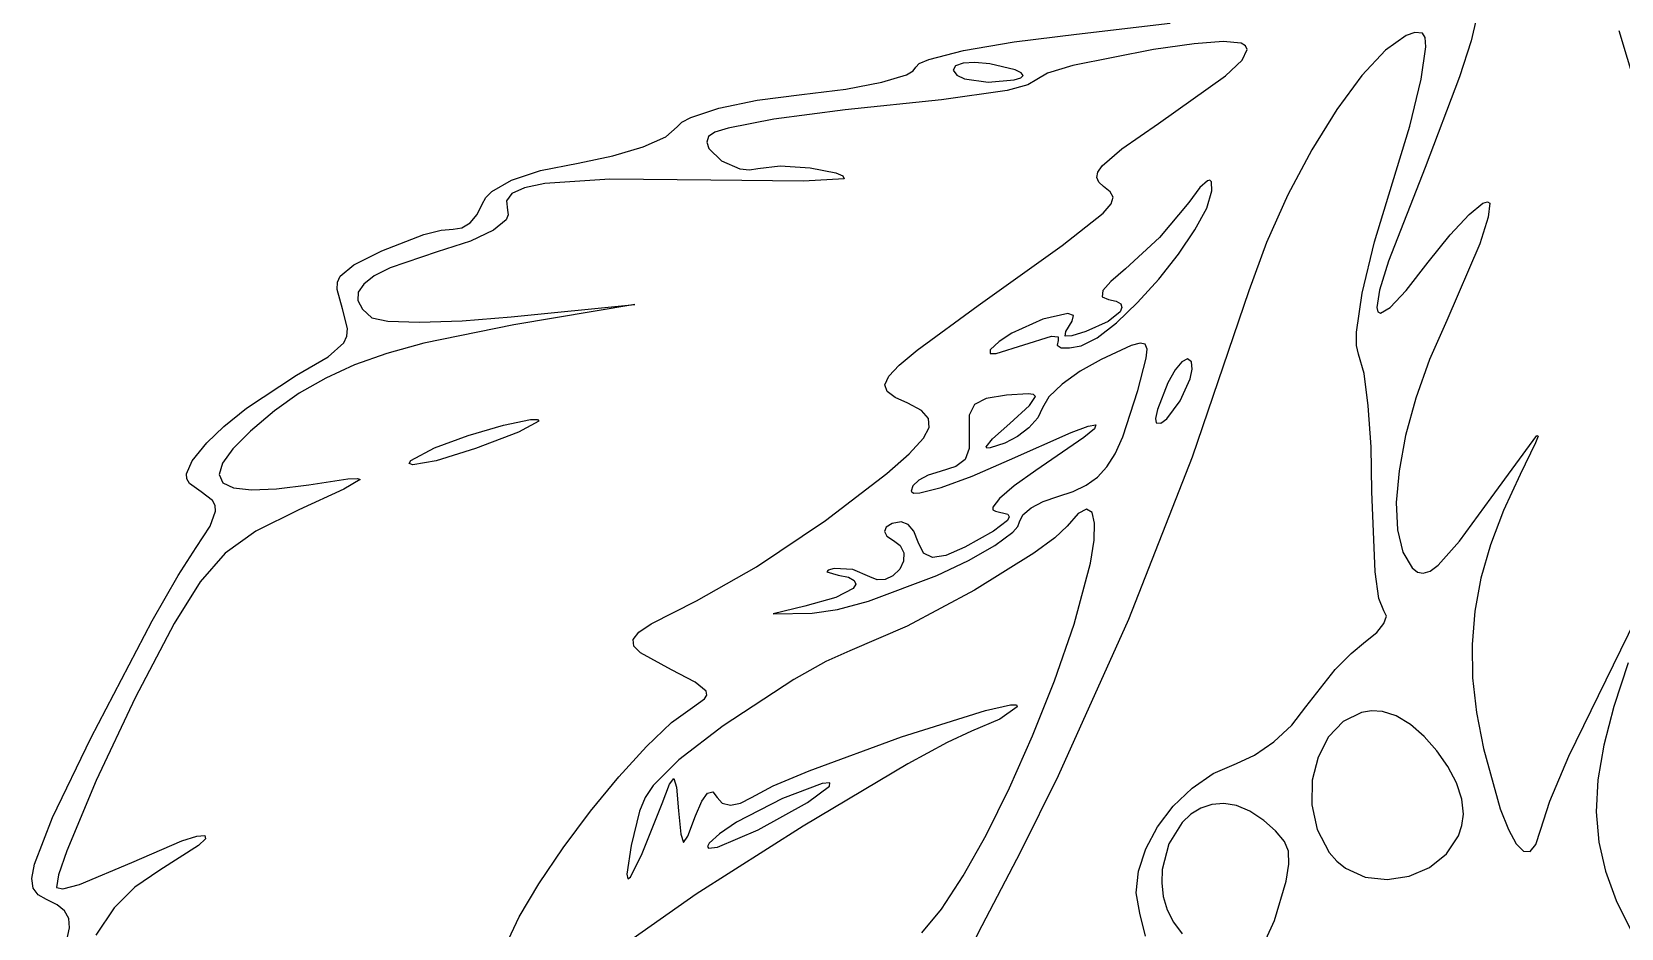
# Model space of a CAD drawing. Extents: x 9 to 1857, y 16 to 982.
# Drawn here: x 195.9 to 307.9, y 503.2 to 566.4 of the extents above; entities that cross this region are included whole.
import ezdxf

# ---------------------------------------------------------------- set-up
doc = ezdxf.new("R2010")
doc.units = 0

msp = doc.modelspace()

# ---------------------------------------------------------------- linework, layer by layer
at = {"layer": 'Layer 1'}
for p, q in [((269.52471, 566.21778), (276.129616, 566.997694)), ((297.72958, 567.36045), (297.343096, 565.741643)), ((261.559665, 565.059486), (265.151456, 565.680215)), ((265.151456, 565.680215), (269.52471, 566.21778)), ((279.878144, 565.69285), (277.819534, 565.540475)), ((281.128161, 565.568554), (279.878144, 565.69285)), ((292.755924, 566.127989), (291.300693, 565.088883)), ((293.378582, 566.323434), (292.755924, 566.127989)), ((293.91541, 566.27926), (293.378582, 566.323434)), ((294.105319, 565.98722), (293.91541, 566.27926)), ((294.149456, 565.321963), (294.105319, 565.98722)), ((297.343096, 565.741643), (296.529037, 563.215508)), ((308.958681, 562.547473), (307.78155, 566.435356)), ((259.120721, 564.432437), (261.559665, 565.059486)), ((274.95059, 565.13671), (269.275931, 563.995564)), ((277.819534, 565.540475), (274.95059, 565.13671)), ((281.450492, 565.394754), (281.128161, 565.568554)), ((281.20938, 564.388822), (281.571326, 565.142305)), ((281.571326, 565.142305), (281.450492, 565.394754)), ((291.300693, 565.088883), (289.644862, 563.303222)), ((293.832567, 563.032244), (294.149456, 565.321963)), ((257.551481, 563.35344), (258.0297, 563.620076)), ((258.0297, 563.620076), (258.20601, 563.87591)), ((258.20601, 563.87591), (258.449625, 564.140556)), ((258.449625, 564.140556), (259.120721, 564.432437)), ((261.003034, 563.982557), (260.85029, 563.66942)), ((260.85029, 563.66942), (261.093299, 563.325503)), ((261.537505, 564.170007), (261.003034, 563.982557)), ((262.369546, 564.217309), (261.537505, 564.170007)), ((263.415, 564.11), (262.369546, 564.217309)), ((265.204018, 563.697764), (263.415, 564.11)), ((263.415, 564.11), (263.415, 564.11)), ((265.642479, 563.496714), (265.204018, 563.697764)), ((265.777796, 563.308922), (265.642479, 563.496714)), ((267.479933, 563.451903), (266.73748, 563.01884)), ((269.275931, 563.995564), (267.479933, 563.451903)), ((280.044063, 563.282823), (281.20938, 564.388822)), ((250.18452, 561.96558), (253.277531, 562.335595)), ((253.277531, 562.335595), (255.82092, 562.819109)), ((255.82092, 562.819109), (257.551481, 563.35344)), ((261.093299, 563.325503), (261.636381, 563.054249)), ((261.636381, 563.054249), (263.30091, 562.83852)), ((263.30091, 562.83852), (265.141654, 563.00275)), ((266.112488, 562.638957), (264.636312, 562.240082)), ((265.141654, 563.00275), (265.610633, 563.141798)), ((265.610633, 563.141798), (265.777796, 563.308922)), ((266.73748, 563.01884), (266.112488, 562.638957)), ((275.31028, 559.91215), (280.044063, 563.282823)), ((289.644862, 563.303222), (287.883576, 560.912285)), ((293.029045, 559.730982), (293.832567, 563.032244)), ((296.529037, 563.215508), (294.09521, 556.82415)), ((244.322524, 561.000406), (247.030903, 561.565582)), ((247.030903, 561.565582), (250.18452, 561.96558)), ((260.013, 561.57489), (253.226891, 560.88838)), ((264.636312, 562.240082), (260.013, 561.57489)), ((241.725657, 560.007341), (242.347785, 560.34521)), ((242.347785, 560.34521), (244.322524, 561.000406)), ((248.1973, 560.226346), (244.974984, 559.596736)), ((253.226891, 560.88838), (248.1973, 560.226346)), ((287.883576, 560.912285), (286.111983, 558.057351)), ((239.000101, 558.275314), (240.585421, 558.985056)), ((240.585421, 558.985056), (241.39509, 559.67515)), ((241.39509, 559.67515), (241.725657, 560.007341)), ((243.6107, 559.0075), (243.484346, 558.596617)), ((244.057416, 559.296575), (243.6107, 559.0075)), ((244.974984, 559.596736), (244.057416, 559.296575)), ((272.732117, 558.129211), (275.31028, 559.91215)), ((291.80319, 555.73906), (293.029045, 559.730982)), ((236.868063, 557.629409), (239.000101, 558.275314)), ((243.484346, 558.596617), (243.630057, 558.149451)), ((243.630057, 558.149451), (244.513527, 557.292252)), ((271.343002, 556.926492), (272.732117, 558.129211)), ((286.111983, 558.057351), (284.425226, 554.8797)), ((231.757087, 556.592634), (234.41824, 557.13083)), ((234.41824, 557.13083), (236.868063, 557.629409)), ((244.513527, 557.292252), (245.812809, 556.727873)), ((245.812809, 556.727873), (246.478284, 556.64673)), ((246.478284, 556.64673), (247.0796, 556.74828)), ((247.0796, 556.74828), (248.641381, 556.922067)), ((248.641381, 556.922067), (250.770464, 556.785455)), ((250.770464, 556.785455), (252.572574, 556.446606)), ((271.040176, 556.480508), (271.343002, 556.926492)), ((294.09521, 556.82415), (291.526247, 550.215006)), ((228.327366, 555.126772), (229.710657, 555.917717)), ((229.710657, 555.917717), (231.757087, 556.592634)), ((232.065057, 555.694771), (230.64028, 555.390524)), ((236.646928, 555.999563), (232.065057, 555.694771)), ((243.75717, 555.93178), (236.646928, 555.999563)), ((250.288969, 555.848369), (243.75717, 555.93178)), ((253.15344, 556.01368), (250.288969, 555.848369)), ((252.572574, 556.446606), (253.071555, 556.235142)), ((253.071555, 556.235142), (253.15344, 556.01368)), ((270.969617, 556.104928), (271.040176, 556.480508)), ((271.10966, 555.77487), (270.969617, 556.104928)), ((271.43864, 555.46545), (271.10966, 555.77487)), ((278.761323, 555.881822), (278.225168, 555.395815)), ((278.935023, 555.914482), (278.761323, 555.881822)), ((279.045713, 555.806864), (278.935023, 555.914482)), ((279.07778, 555.17066), (279.045713, 555.806864)), ((290.534638, 551.574323), (291.80319, 555.73906)), ((227.65563, 554.24049), (227.899528, 554.694255)), ((227.899528, 554.694255), (228.327366, 555.126772)), ((229.749218, 554.978569), (229.359079, 554.454053)), ((229.359079, 554.454053), (229.43707, 553.81212)), ((230.64028, 555.390524), (229.749218, 554.978569)), ((271.896486, 555.095191), (271.43864, 555.46545)), ((272.112109, 554.724864), (271.896486, 555.095191)), ((271.983624, 554.257657), (272.112109, 554.724864)), ((278.225168, 555.395815), (277.43781, 554.34912)), ((278.707467, 553.953723), (279.0778, 555.17066)), ((279.0778, 555.17066), (279.07778, 555.17066)), ((284.425226, 554.8797), (282.918454, 551.52061)), ((226.796224, 552.923853), (227.300986, 553.504032)), ((227.300986, 553.504032), (227.65563, 554.24049)), ((229.482001, 553.470324), (229.330838, 553.117593)), ((229.43707, 553.81212), (229.482001, 553.470324)), ((268.514658, 551.306634), (271.409145, 553.596757)), ((271.409145, 553.596757), (271.983624, 554.257657)), ((277.43781, 554.34912), (275.37793, 551.880347)), ((277.88198, 552.420132), (278.707467, 553.953723)), ((295.860152, 552.075021), (297.194156, 553.506561)), ((297.194156, 553.506561), (298.17309, 554.292894)), ((298.554275, 553.322058), (297.949509, 551.440254)), ((298.17309, 554.292894), (298.484892, 554.401426)), ((298.484892, 554.401426), (298.65451, 554.29744)), ((298.65451, 554.29744), (298.554275, 553.322058)), ((223.539699, 552.081456), (224.767223, 552.392499)), ((224.767223, 552.392499), (225.60543, 552.46532)), ((225.60543, 552.46532), (226.208614, 552.558199)), ((226.208614, 552.558199), (226.796224, 552.923853)), ((228.452037, 552.386315), (226.824283, 551.632275)), ((229.330838, 553.117593), (228.452037, 552.386315)), ((276.717146, 550.707041), (277.88198, 552.420132)), ((220.57672, 550.94433), (223.539699, 552.081456)), ((226.824283, 551.632275), (224.47119, 550.86946)), ((262.61356, 547.08), (268.514658, 551.306634)), ((275.37793, 551.880347), (272.99366, 549.67829)), ((282.918454, 551.52061), (281.68681, 548.12136)), ((289.671015, 547.959683), (290.534638, 551.574323)), ((294.31352, 550.13485), (295.860152, 552.075021)), ((297.949509, 551.440254), (295.62411, 546.04104)), ((217.6394, 549.158684), (218.616693, 549.963458)), ((218.616693, 549.963458), (220.57672, 550.94433)), ((224.47119, 550.86946), (221.158343, 549.736104)), ((275.328773, 548.951599), (276.717146, 550.707041)), ((291.526247, 550.215006), (290.896894, 548.16783)), ((292.754067, 548.145315), (294.31352, 550.13485)), ((217.454279, 548.72646), (217.6394, 549.158684)), ((220.051334, 549.17034), (219.306427, 548.600957)), ((221.158343, 549.736104), (220.051334, 549.17034)), ((272.99366, 549.67829), (271.941238, 548.790582)), ((273.832668, 547.290958), (275.328773, 548.951599)), ((217.436842, 548.223212), (217.454279, 548.72646)), ((217.80102, 546.85025), (217.436842, 548.223212)), ((218.920494, 548.024787), (218.890405, 547.438657)), ((219.306427, 548.600957), (218.920494, 548.024787)), ((271.390045, 548.13308), (271.340917, 547.707298)), ((271.340917, 547.707298), (271.79469, 547.51475)), ((271.941238, 548.790582), (271.390045, 548.13308)), ((281.68681, 548.12136), (277.691835, 536.393751)), ((289.276007, 545.216831), (289.671015, 547.959683)), ((290.896894, 548.16783), (290.704696, 546.94655)), ((291.63298, 546.944569), (292.754067, 548.145315)), ((218.158627, 545.459108), (217.80102, 546.85025)), ((218.890405, 547.438657), (219.21303, 546.839398)), ((219.21303, 546.839398), (219.88524, 546.22384)), ((229.70333, 546.27894), (238.41905, 547.14817)), ((238.41905, 547.14817), (229.88487, 545.71624)), ((258.312988, 543.94207), (262.61356, 547.08)), ((272.605956, 546.647394), (271.757102, 545.957422)), ((271.79469, 547.51475), (272.338031, 547.399745)), ((272.338031, 547.399745), (272.647182, 547.206781)), ((272.344641, 545.862271), (273.832668, 547.290958)), ((272.732903, 546.950962), (272.605956, 546.647394)), ((272.647182, 547.206781), (272.732903, 546.950962)), ((290.704696, 546.94655), (290.772626, 546.642722)), ((290.772626, 546.642722), (290.949958, 546.541888)), ((290.949958, 546.541888), (291.63298, 546.944569)), ((219.88524, 546.22384), (221.000997, 545.976318)), ((221.000997, 545.976318), (223.224032, 545.9042)), ((223.224032, 545.9042), (226.232195, 546.005677)), ((229.88487, 545.71624), (223.530468, 544.436954)), ((226.232195, 546.005677), (229.70333, 546.27894)), ((267.152954, 546.114031), (264.985145, 545.142316)), ((268.913181, 546.513273), (267.152954, 546.114031)), ((268.772553, 545.258383), (269.21689, 545.97394)), ((269.312659, 546.38381), (268.913181, 546.513273)), ((269.21689, 545.97394), (269.312659, 546.38381)), ((271.757102, 545.957422), (270.18671, 545.2577)), ((270.980499, 544.802688), (272.344641, 545.862271)), ((295.62411, 546.04104), (294.415625, 543.285258)), ((216.792434, 543.477659), (217.904524, 544.453971)), ((217.904524, 544.453971), (218.123431, 544.930613)), ((218.123431, 544.930613), (218.158627, 545.459108)), ((223.530468, 544.436954), (220.942123, 543.713672)), ((264.07619, 544.556188), (263.45869, 543.96423)), ((264.985145, 545.142316), (264.07619, 544.556188)), ((265.8149, 544.31154), (267.77207, 544.91441)), ((267.77207, 544.91441), (268.230033, 544.881153)), ((268.23503, 544.61164), (268.176979, 544.289857)), ((268.230033, 544.881153), (268.23503, 544.61164)), ((268.745666, 544.930335), (268.772553, 545.258383)), ((269.196847, 544.945029), (268.745666, 544.930335)), ((270.18671, 545.2577), (269.196847, 544.945029)), ((269.85605, 544.24936), (270.980499, 544.802688)), ((274.011892, 544.427823), (273.393663, 544.257324)), ((274.373641, 544.353124), (274.011892, 544.427823)), ((274.509367, 544.007493), (274.373641, 544.353124)), ((289.274135, 544.272855), (289.276007, 545.216831)), ((214.57608, 542.17299), (216.792434, 543.477659)), ((220.942123, 543.713672), (218.661099, 542.900229)), ((257.044176, 542.889889), (258.312988, 543.94207)), ((263.45869, 543.96423), (263.438869, 543.713046)), ((263.438869, 543.713046), (263.876505, 543.6948)), ((263.876505, 543.6948), (265.8149, 544.31154)), ((268.176979, 544.289857), (268.463255, 544.114292)), ((268.463255, 544.114292), (269.040673, 544.096832)), ((269.040673, 544.096832), (269.85605, 544.24936)), ((271.26593, 543.28367), (269.792351, 542.459752)), ((273.393663, 544.257324), (271.26593, 543.28367)), ((273.86498, 541.08766), (274.449527, 543.365195)), ((274.449527, 543.365195), (274.509367, 544.007493)), ((277.357943, 543.330877), (276.954691, 543.12426)), ((277.6314, 543.1144), (277.357943, 543.330877)), ((289.4133, 543.66746), (289.274135, 544.272855)), ((289.793201, 542.292223), (289.4133, 543.66746)), ((294.415625, 543.285258), (293.446027, 540.554143)), ((211.04827, 539.845157), (214.57608, 542.17299)), ((218.661099, 542.900229), (216.623459, 541.970822)), ((256.300492, 542.095812), (257.044176, 542.889889)), ((269.792351, 542.459752), (268.523021, 541.541102)), ((276.475962, 542.543063), (275.97607, 541.6358)), ((276.954691, 543.12426), (276.475962, 542.543063)), ((277.5353, 541.925665), (277.683203, 542.607798)), ((277.683203, 542.607798), (277.6314, 543.1144)), ((277.6314, 543.1144), (277.6314, 543.1144)), ((290.095695, 540.004754), (289.793201, 542.292223)), ((216.623459, 541.970822), (214.765265, 540.89965)), ((256.035047, 541.495027), (256.300492, 542.095812)), ((256.20095, 541.022719), (256.035047, 541.495027)), ((256.751311, 540.614074), (256.20095, 541.022719)), ((268.523021, 541.541102), (267.59336, 540.639796)), ((272.808574, 537.825718), (273.86505, 541.08762)), ((273.86505, 541.08762), (273.86498, 541.08766)), ((275.97607, 541.6358), (275.240166, 539.751939)), ((276.83273, 540.36798), (277.5353, 541.925665)), ((214.765265, 540.89965), (213.022581, 539.66091)), ((257.63924, 540.20428), (256.751311, 540.614074)), ((258.602955, 539.691473), (257.63924, 540.20428)), ((262.340854, 540.098164), (261.976402, 539.356033)), ((263.175126, 540.525682), (262.340854, 540.098164)), ((264.59965, 540.7561), (263.175126, 540.525682)), ((266.119985, 540.859002), (264.59965, 540.7561)), ((264.82862, 538.77762), (266.216117, 540.028352)), ((266.508644, 540.810632), (266.119985, 540.859002)), ((266.216117, 540.028352), (266.65269, 540.669283)), ((266.65269, 540.669283), (266.508644, 540.810632)), ((267.13879, 539.86791), (266.799657, 539.169549)), ((267.59336, 540.639796), (267.13879, 539.86791)), ((275.908392, 539.107693), (276.83273, 540.36798)), ((290.290181, 537.123373), (290.095695, 540.004754)), ((293.446027, 540.554143), (292.72504, 537.917393)), ((209.456281, 538.565776), (211.04827, 539.845157)), ((213.022581, 539.66091), (211.33147, 538.2288)), ((229.147791, 538.65168), (231.055136, 539.047815)), ((231.64899, 538.92674), (230.207969, 538.170993)), ((231.055136, 539.047815), (231.561645, 539.06352)), ((231.561645, 539.06352), (231.64899, 538.92674)), ((259.099675, 539.129241), (258.602955, 539.691473)), ((259.143725, 538.485644), (259.099675, 539.129241)), ((261.976402, 539.356033), (261.96134, 538.18178)), ((263.615565, 537.682163), (264.82862, 538.77762)), ((266.799657, 539.169549), (266.184305, 538.468452)), ((275.240166, 539.751939), (275.099635, 539.11732)), ((275.099635, 539.11732), (275.14699, 538.81115)), ((275.14699, 538.81115), (275.48328, 538.797307)), ((275.48328, 538.797307), (275.908392, 539.107693)), ((208.25543, 537.41747), (209.456281, 538.565776)), ((211.33147, 538.2288), (210.092184, 536.984641)), ((224.29796, 537.04966), (226.653288, 537.923805)), ((226.653288, 537.923805), (229.147791, 538.65168)), ((230.207969, 538.170993), (227.19062, 537.00078)), ((257.746442, 536.639451), (258.74943, 537.72874)), ((258.74943, 537.72874), (259.143725, 538.485644)), ((261.96134, 538.18178), (261.962046, 537.018993)), ((263.162324, 537.124561), (263.615565, 537.682163)), ((265.380148, 537.846125), (264.4746, 537.38407)), ((264.81031, 536.21658), (269.15193, 538.147737)), ((266.184305, 538.468452), (265.380148, 537.846125)), ((270.054206, 537.77635), (266.66355, 535.45377)), ((269.15193, 538.147737), (270.345556, 538.585982)), ((270.793651, 538.40154), (270.054206, 537.77635)), ((270.345556, 538.585982), (270.891781, 538.671)), ((270.891781, 538.671), (270.793651, 538.40154)), ((272.266373, 536.643448), (272.808574, 537.825718)), ((292.72504, 537.917393), (292.262385, 535.444706)), ((298.74365, 533.52259), (301.979629, 537.931413)), ((302.059176, 537.88184), (301.878666, 537.396997)), ((301.979629, 537.931413), (302.059176, 537.88184)), ((207.221789, 536.145702), (208.25543, 537.41747)), ((210.092184, 536.984641), (209.350657, 535.963513)), ((222.630514, 536.172171), (224.29796, 537.04966)), ((227.19062, 537.00076), (224.403921, 536.1422)), ((227.19062, 537.00078), (227.19062, 537.00076)), ((256.164278, 535.240984), (257.746442, 536.639451)), ((261.962046, 537.018993), (261.678224, 536.240745)), ((263.215892, 537.028796), (263.162324, 537.124561)), ((263.453725, 537.045102), (263.215892, 537.028796)), ((264.4746, 537.38407), (263.453725, 537.045102)), ((271.674857, 535.707532), (272.266373, 536.643448)), ((290.34606, 533.9664), (290.290181, 537.123373)), ((301.878666, 537.396997), (300.80092, 535.17238)), ((206.81876, 535.228235), (207.221789, 536.145702)), ((209.350657, 535.963513), (209.108253, 535.16416)), ((222.496655, 535.948017), (222.630514, 536.172171)), ((222.77486, 535.867844), (222.496655, 535.948017)), ((224.403921, 536.1422), (222.77486, 535.867844)), ((259.93734, 535.39822), (259.089819, 535.137335)), ((261.02996, 535.737124), (259.93734, 535.39822)), ((261.678224, 536.240745), (261.02996, 535.737124)), ((262.172501, 535.066895), (264.81031, 536.21658)), ((266.66355, 535.45377), (265.149395, 534.386701)), ((271.004025, 534.978397), (271.674857, 535.707532)), ((277.691835, 536.393751), (273.197026, 524.96751)), ((292.262385, 535.444706), (292.067786, 533.20578)), ((206.84908, 534.863174), (206.81876, 535.228235)), ((207.031481, 534.539661), (206.84908, 534.863174)), ((207.84509, 533.95457), (207.031481, 534.539661)), ((209.108253, 535.16416), (209.366334, 534.585326)), ((209.366334, 534.585326), (210.126264, 534.225756)), ((213.157124, 534.159379), (215.43078, 534.45006)), ((215.43078, 534.45006), (218.194103, 534.859508)), ((219.042361, 534.812719), (217.909992, 534.144748)), ((218.194103, 534.859508), (218.861713, 534.903452)), ((218.861713, 534.903452), (219.042361, 534.812719)), ((251.851025, 531.938315), (256.164278, 535.240984)), ((257.996664, 534.387535), (257.88567, 533.99097)), ((258.420487, 534.785049), (257.996664, 534.387535)), ((259.089819, 535.137335), (258.420487, 534.785049)), ((258.482971, 533.88106), (259.987651, 534.264045)), ((259.987651, 534.264045), (262.172501, 535.066895)), ((265.149395, 534.386701), (264.107843, 533.491651)), ((269.304395, 533.982165), (270.223872, 534.416466)), ((270.223872, 534.416466), (271.004025, 534.978397)), ((300.80092, 535.17238), (299.627993, 532.644221)), ((208.650785, 533.349314), (207.84509, 533.95457)), ((208.833918, 532.994302), (208.650785, 533.349314)), ((210.126264, 534.225756), (211.389406, 534.084192)), ((211.389406, 534.084192), (213.157124, 534.159379)), ((217.909992, 534.144748), (214.73143, 532.69065)), ((257.88567, 533.99097), (258.056698, 533.869839)), ((258.056698, 533.869839), (258.482971, 533.88106)), ((264.107843, 533.491651), (263.632319, 532.862486)), ((266.341622, 532.8219), (267.190539, 533.278232)), ((267.190539, 533.278232), (268.21559, 533.63592)), ((268.21559, 533.63592), (269.304395, 533.982165)), ((290.569666, 528.311985), (290.34606, 533.9664)), ((292.067786, 533.20578), (292.150965, 531.270312)), ((296.530401, 530.487322), (298.74365, 533.52259)), ((208.486804, 531.522895), (208.868612, 532.582496)), ((208.868612, 532.582496), (208.833918, 532.994302)), ((214.73143, 532.69065), (211.703266, 531.181447)), ((263.632319, 532.862486), (263.636014, 532.676943)), ((263.636014, 532.676943), (263.81625, 532.59307)), ((263.81625, 532.59307), (264.685003, 532.371688)), ((264.789461, 532.183224), (264.66247, 531.929325)), ((264.685003, 532.371688), (264.789461, 532.183224)), ((265.52532, 531.84798), (265.757122, 532.325593)), ((265.757122, 532.325593), (266.341622, 532.8219)), ((269.655569, 532.426272), (268.86486, 531.53097)), ((270.245021, 532.730846), (269.655569, 532.426272)), ((270.62995, 532.489026), (270.245021, 532.730846)), ((270.807092, 531.74515), (270.62995, 532.489026)), ((299.627993, 532.644221), (298.707012, 530.218175)), ((207.49359, 530.03929), (208.486804, 531.522895)), ((211.703266, 531.181447), (209.543164, 529.6274)), ((246.986874, 528.664334), (251.851025, 531.938315)), ((256.12604, 531.467596), (256.008304, 531.161758)), ((256.008304, 531.161758), (256.17789, 530.837188)), ((256.5343, 531.71588), (256.12604, 531.467596)), ((257.167805, 531.834575), (256.5343, 531.71588)), ((257.676609, 531.661647), (257.167805, 531.834575)), ((258.075385, 531.186624), (257.676609, 531.661647)), ((258.37881, 530.39903), (258.075385, 531.186624)), ((263.67963, 531.184472), (261.66746, 530.05562)), ((264.66247, 531.929325), (263.67963, 531.184472)), ((263.768385, 530.164068), (265.035151, 531.101476)), ((265.035151, 531.101476), (265.38964, 531.504027)), ((265.38964, 531.504027), (265.52532, 531.84798)), ((268.86486, 531.53097), (268.013181, 530.710531)), ((270.773184, 530.543552), (270.807092, 531.74515)), ((292.150965, 531.270312), (292.521645, 529.707999)), ((206.224263, 528.064725), (207.49359, 530.03929)), ((256.17789, 530.837188), (256.6316, 530.53271)), ((256.6316, 530.53271), (257.112693, 530.161183)), ((257.112693, 530.161183), (257.356814, 529.654015)), ((258.758697, 529.625087), (258.37881, 530.39903)), ((261.66746, 530.05562), (260.335733, 529.46041)), ((261.922294, 529.122744), (263.768385, 530.164068)), ((268.013181, 530.710531), (266.536462, 529.625658)), ((270.524961, 528.928569), (270.773184, 530.543552)), ((295.01365, 528.783534), (296.530401, 530.487322)), ((298.707012, 530.218175), (298.033322, 527.859535)), ((209.543164, 529.6274), (207.781415, 527.59951)), ((242.74903, 526.26264), (246.986874, 528.664334)), ((257.349382, 529.077922), (257.07582, 528.49962)), ((257.356814, 529.654015), (257.349382, 529.077922)), ((259.388575, 529.314556), (258.758697, 529.625087)), ((260.335733, 529.46041), (259.388575, 529.314556)), ((259.694151, 528.06449), (261.922294, 529.122744)), ((266.536462, 529.625658), (262.351809, 527.032502)), ((269.37251, 524.63579), (270.524961, 528.928569)), ((292.521645, 529.707999), (293.18955, 528.58854)), ((294.447704, 528.369862), (295.01365, 528.783534)), ((204.40235, 524.869983), (206.224263, 528.064725)), ((207.781415, 527.59951), (205.94831, 524.66878)), ((252.025656, 528.44121), (251.929267, 528.319224)), ((251.929267, 528.319224), (252.73147, 528.08799)), ((252.46235, 528.55252), (252.025656, 528.44121)), ((253.775249, 528.47761), (252.46235, 528.55252)), ((252.73147, 528.08799), (253.462715, 527.930023)), ((253.462715, 527.930023), (253.872438, 527.712375)), ((254.96913, 527.96803), (253.775249, 528.47761)), ((253.872438, 527.712375), (253.974961, 527.448377)), ((254.880802, 526.245134), (259.694151, 528.06449)), ((255.478503, 527.756557), (254.96913, 527.96803)), ((256.045492, 527.786292), (255.478503, 527.756557)), ((256.600973, 528.039794), (256.045492, 527.786292)), ((257.07582, 528.49962), (256.600973, 528.039794)), ((290.843207, 526.440113), (290.569666, 528.311985)), ((293.18955, 528.58854), (293.563157, 528.296798)), ((293.563157, 528.296798), (293.973374, 528.215761)), ((293.973374, 528.215761), (294.447704, 528.369862)), ((298.033322, 527.859535), (297.602267, 525.533595)), ((252.58253, 526.511599), (250.38078, 525.89974)), ((253.784604, 527.151361), (252.58253, 526.511599)), ((253.974961, 527.448377), (253.784604, 527.151361)), ((262.351809, 527.032502), (257.598706, 524.491288)), ((291.18775, 525.57237), (290.843207, 526.440113)), ((239.552671, 524.644397), (242.74903, 526.26264)), ((250.38078, 525.89974), (248.161892, 525.355131)), ((248.161892, 525.355131), (250.90652, 525.40189)), ((250.90652, 525.40189), (252.690141, 525.658005)), ((252.690141, 525.658005), (254.880802, 526.245134)), ((291.372153, 525.194611), (291.18775, 525.57237)), ((297.602267, 525.533595), (297.409195, 523.205646)), ((200.07451, 516.58579), (204.40235, 524.869983)), ((205.94831, 524.66878), (203.191396, 519.443363)), ((238.686201, 524.055122), (239.552671, 524.644397)), ((257.598706, 524.491288), (253.56496, 522.7418)), ((267.975102, 520.634042), (269.37251, 524.63579)), ((273.197026, 524.96751), (268.23821, 513.927744)), ((290.685893, 524.044107), (291.192202, 524.663959)), ((291.192202, 524.663959), (291.372153, 525.194611)), ((304.23875, 515.316238), (308.9466, 524.9817)), ((238.284571, 523.549451), (238.686201, 524.055122)), ((238.330557, 523.080168), (238.284571, 523.549451)), ((238.806933, 522.600052), (238.330557, 523.080168)), ((288.881592, 522.568117), (289.89122, 523.39875)), ((289.89122, 523.39875), (290.685893, 524.044107)), ((297.409195, 523.205646), (297.449449, 520.840983)), ((240.98196, 521.41845), (238.806933, 522.600052)), ((251.86425, 521.984688), (249.6156, 520.735904)), ((253.56496, 522.7418), (251.86425, 521.984688)), ((287.755597, 521.422516), (288.881592, 522.568117)), ((242.672274, 520.537115), (240.98196, 521.41845)), ((285.70408, 518.79115), (287.755597, 521.422516)), ((297.449449, 520.840983), (297.718376, 518.404896)), ((308.41283, 521.89685), (307.409661, 518.830562)), ((243.427421, 519.899306), (242.672274, 520.537115)), ((243.480269, 519.625138), (243.427421, 519.899306)), ((249.6156, 520.735904), (244.64519, 517.45695)), ((266.435928, 516.748462), (267.975102, 520.634042)), ((203.191396, 519.443363), (200.445926, 513.606156)), ((241.000325, 517.694024), (242.46453, 518.75796)), ((242.46453, 518.75796), (243.33048, 519.355947)), ((243.33048, 519.355947), (243.480269, 519.625138)), ((263.120899, 518.536891), (264.886265, 518.935943)), ((265.34589, 518.80807), (264.131431, 517.934874)), ((264.886265, 518.935943), (265.303305, 518.946066)), ((265.303305, 518.946066), (265.34589, 518.80807)), ((284.700829, 517.517693), (285.70408, 518.79115)), ((307.409661, 518.830562), (306.699305, 516.103534)), ((239.232035, 516.012031), (241.000325, 517.694024)), ((257.209605, 516.682389), (263.120899, 518.536891)), ((264.131431, 517.934874), (262.12732, 517.07547)), ((283.441499, 516.34041), (284.700829, 517.517693)), ((288.333956, 517.756594), (287.302008, 516.676539)), ((289.613665, 518.392474), (288.333956, 517.756594)), ((290.333194, 518.508843), (289.613665, 518.392474)), ((291.09878, 518.47216), (290.333194, 518.508843)), ((292.066353, 518.16244), (291.09878, 518.47216)), ((293.061517, 517.556327), (292.066353, 518.16244)), ((294.034177, 516.717235), (293.061517, 517.556327)), ((297.718376, 518.404896), (298.21132, 515.86268)), ((197.384698, 511.00062), (200.07451, 516.58579)), ((244.64519, 517.45695), (241.518339, 515.062781)), ((250.685329, 514.293314), (257.209605, 516.682389)), ((262.12732, 517.07547), (260.412483, 516.287988)), ((264.812476, 513.088193), (266.435928, 516.748462)), ((287.302008, 516.676539), (286.560178, 515.264329)), ((294.934237, 515.708579), (294.034177, 516.717235)), ((237.286312, 513.873627), (239.232035, 516.012031)), ((260.412483, 516.287988), (257.643469, 514.775422)), ((280.79845, 514.79843), (282.087052, 515.390317)), ((282.087052, 515.390317), (283.441499, 516.34041)), ((286.560178, 515.264329), (286.150821, 513.631984)), ((295.711605, 514.593773), (294.934237, 515.708579)), ((298.21132, 515.86268), (299.393883, 511.621761)), ((302.897067, 512.1558), (304.23875, 515.316238)), ((306.699305, 516.103534), (306.282554, 513.647046)), ((241.518339, 515.062781), (239.703381, 513.263929)), ((248.153735, 513.226048), (250.685329, 514.293314)), ((257.643469, 514.775422), (250.283227, 510.399716)), ((279.173001, 514.098073), (280.79845, 514.79843)), ((296.316184, 513.436231), (295.711605, 514.593773)), ((200.445926, 513.606156), (198.376336, 508.646962)), ((235.289809, 511.440458), (237.286312, 513.873627)), ((239.703381, 513.263929), (239.142203, 512.399087)), ((240.32591, 511.99278), (240.859065, 513.346192)), ((240.859065, 513.346192), (241.160756, 513.742756)), ((241.160756, 513.742756), (241.336569, 513.135995)), ((241.336569, 513.135995), (241.49209, 511.47943)), ((246.62139, 512.41842), (248.153735, 513.226048)), ((251.61015, 513.386591), (248.81207, 512.33667)), ((250.573923, 512.049265), (252.137789, 513.213814)), ((252.146591, 513.438607), (251.61015, 513.386591)), ((252.137789, 513.213814), (252.146591, 513.438607)), ((263.162234, 509.762381), (264.812476, 513.088193)), ((268.23821, 513.927744), (265.595994, 508.579385)), ((276.348373, 511.799077), (277.673713, 513.073603)), ((277.673713, 513.073603), (279.173001, 514.098073)), ((286.150821, 513.631984), (286.116296, 511.891525)), ((296.697881, 512.299369), (296.316184, 513.436231)), ((306.282554, 513.647046), (306.160202, 511.392375)), ((239.142203, 512.399087), (238.734208, 511.456682)), ((238.931818, 508.459731), (240.32591, 511.99278)), ((242.68879, 511.11781), (243.132827, 512.143277)), ((243.132827, 512.143277), (243.539725, 512.707476)), ((243.539725, 512.707476), (243.89911, 512.801495)), ((243.89911, 512.801495), (244.20061, 512.41642)), ((244.20061, 512.41642), (244.564458, 512.01353)), ((244.564458, 512.01353), (245.142159, 511.87964)), ((245.142159, 511.87964), (245.85428, 512.01464)), ((248.81208, 512.33666), (245.584241, 510.667405)), ((245.85428, 512.01464), (246.62139, 512.41842)), ((247.09749, 510.12387), (250.573923, 512.049265)), ((248.81207, 512.33667), (248.81208, 512.33666)), ((279.070196, 511.924836), (278.294293, 511.662773)), ((279.910898, 511.991396), (279.070196, 511.924836)), ((280.806131, 511.838249), (279.910898, 511.991396)), ((286.116296, 511.891525), (286.498956, 510.15497)), ((296.8066, 511.2466), (296.697881, 512.299369)), ((302.2306, 510.1111), (302.897067, 512.1558)), ((196.09397, 507.707831), (197.384698, 511.00062)), ((233.369177, 508.87417), (235.289809, 511.440458)), ((238.734208, 511.456682), (238.14471, 509.03733)), ((241.49209, 511.47943), (241.648296, 509.833697)), ((242.14001, 509.68511), (242.68879, 511.11781)), ((275.244765, 510.348554), (276.348373, 511.799077)), ((277.593455, 511.229412), (276.977948, 510.648957)), ((278.294293, 511.662773), (277.593455, 511.229412)), ((281.74563, 511.44119), (280.806131, 511.838249)), ((282.725508, 510.799298), (281.74563, 511.44119)), ((283.566659, 510.056458), (282.725508, 510.799298)), ((296.6959, 510.445543), (296.8066, 511.2466)), ((296.8066, 511.2466), (296.8066, 511.2466)), ((299.393883, 511.621761), (299.971507, 510.158015)), ((306.160202, 511.392375), (306.333042, 509.270801)), ((206.487297, 509.346345), (207.549997, 509.676842)), ((207.549997, 509.676842), (208.116827, 509.728041)), ((208.116827, 509.728041), (208.162921, 509.506839)), ((241.648296, 509.833697), (241.828724, 509.246331)), ((241.828724, 509.246331), (242.14001, 509.68511)), ((250.283227, 510.399716), (242.727232, 505.597712)), ((244.370863, 509.853343), (243.65034, 509.19063)), ((244.245169, 508.912245), (247.09749, 510.12387)), ((245.584241, 510.667405), (244.370863, 509.853343)), ((261.542688, 506.88017), (263.162234, 509.762381)), ((274.410675, 508.79609), (275.244765, 510.348554)), ((276.977948, 510.648957), (276.043995, 509.143586)), ((284.179538, 509.304711), (283.566659, 510.056458)), ((286.498956, 510.15497), (287.34116, 508.53434)), ((295.607545, 508.441142), (296.448837, 509.707991)), ((296.448837, 509.707991), (296.6959, 510.445543)), ((299.971507, 510.158015), (300.523611, 509.155568)), ((301.90369, 509.092184), (302.2306, 510.1111)), ((198.376336, 508.646962), (197.802631, 506.962182)), ((202.97376, 507.81986), (206.487297, 509.346345)), ((207.66341, 509.020132), (204.9281, 507.2778)), ((208.162921, 509.506839), (207.66341, 509.020132)), ((231.651068, 506.33641), (233.369177, 508.87417)), ((238.14471, 509.03733), (237.854683, 507.000251)), ((243.65034, 509.19063), (243.53788, 508.96798)), ((243.53788, 508.96798), (243.608965, 508.849912)), ((243.608965, 508.849912), (244.245169, 508.912245)), ((265.595994, 508.579385), (262.85121, 503.35956)), ((273.893889, 507.215743), (274.410675, 508.79609)), ((276.043995, 509.143586), (275.574566, 507.340297)), ((284.4746, 508.6361), (284.179538, 509.304711)), ((284.489528, 507.70981), (284.4746, 508.6361)), ((284.4746, 508.6361), (284.4746, 508.6361)), ((287.34116, 508.53434), (287.871805, 507.917056)), ((300.523611, 509.155568), (301.037884, 508.632035)), ((301.037884, 508.632035), (301.502014, 508.605035)), ((301.502014, 508.605035), (301.90369, 509.092184)), ((306.333042, 509.270801), (306.801867, 507.213603)), ((195.913481, 506.704017), (196.09397, 507.707831)), ((199.266297, 506.267981), (202.97376, 507.81986)), ((238.112564, 506.801636), (238.931818, 508.459731)), ((284.29868, 506.503462), (284.489528, 507.70981)), ((287.871805, 507.917056), (288.48282, 507.425381)), ((288.48282, 507.425381), (289.884039, 506.801109)), ((292.969763, 506.864678), (294.40657, 507.481542)), ((294.40657, 507.481542), (295.607545, 508.441142)), ((196.011027, 506.012822), (195.913481, 506.704017)), ((197.802631, 506.962182), (197.64706, 506.05558)), ((198.108262, 505.9654), (199.266297, 506.267981)), ((204.9281, 507.2778), (203.176952, 506.092279)), ((230.262135, 503.988825), (231.651068, 506.33641)), ((237.854683, 507.000251), (237.914293, 506.669995)), ((237.914293, 506.669995), (238.112564, 506.801636)), ((260.011327, 504.550705), (261.542688, 506.88017)), ((273.742192, 505.681571), (273.893889, 507.215743)), ((275.574566, 507.340297), (275.539713, 506.387445)), ((275.539713, 506.387445), (275.651792, 505.432727)), ((283.480519, 503.739495), (284.29868, 506.503462)), ((289.884039, 506.801109), (291.420969, 506.626037)), ((291.420969, 506.626037), (292.969763, 506.864678)), ((306.801867, 507.213603), (307.567468, 505.15206)), ((196.362694, 505.547422), (196.011027, 506.012822)), ((196.94457, 505.22099), (196.362694, 505.547422)), ((197.70082, 504.84742), (196.94457, 505.22099)), ((197.64706, 506.05558), (198.108262, 505.9654)), ((203.176952, 506.092279), (201.723846, 504.63186)), ((242.727232, 505.597712), (237.65612, 502.01877)), ((274.00337, 504.26763), (273.742192, 505.681571)), ((275.651792, 505.432727), (275.921067, 504.500348)), ((307.567468, 505.15206), (308.63064, 503.01745)), ((198.226948, 504.419079), (197.70082, 504.84742)), ((198.519087, 503.89153), (198.226948, 504.419079)), ((201.723846, 504.63186), (200.42228, 502.717039)), ((258.625639, 502.88313), (260.011327, 504.550705)), ((274.405523, 502.637199), (274.00337, 504.26763)), ((275.921067, 504.500348), (276.357806, 503.614512)), ((198.385935, 502.36106), (198.573371, 503.220336)), ((198.573371, 503.220336), (198.519087, 503.89153)), ((229.32903, 501.99306), (230.262135, 503.988825)), ((262.85121, 503.35956), (259.603875, 496.871345)), ((276.357806, 503.614512), (276.972275, 502.799425)), ((282.381848, 501.322005), (283.480519, 503.739495))]:
    msp.add_line(p, q, dxfattribs=at)

doc.saveas('drawing.dxf')
